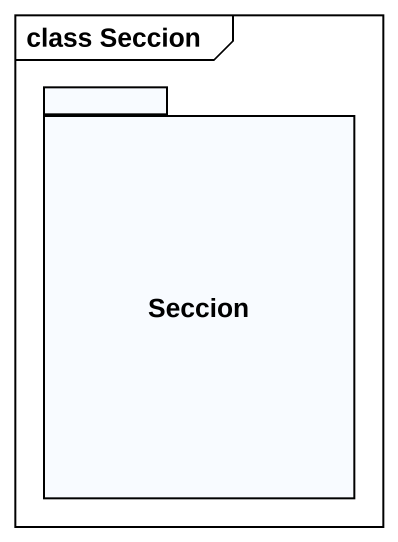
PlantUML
@startuml
mainframe class Seccion
package Seccion {
}
@enduml
